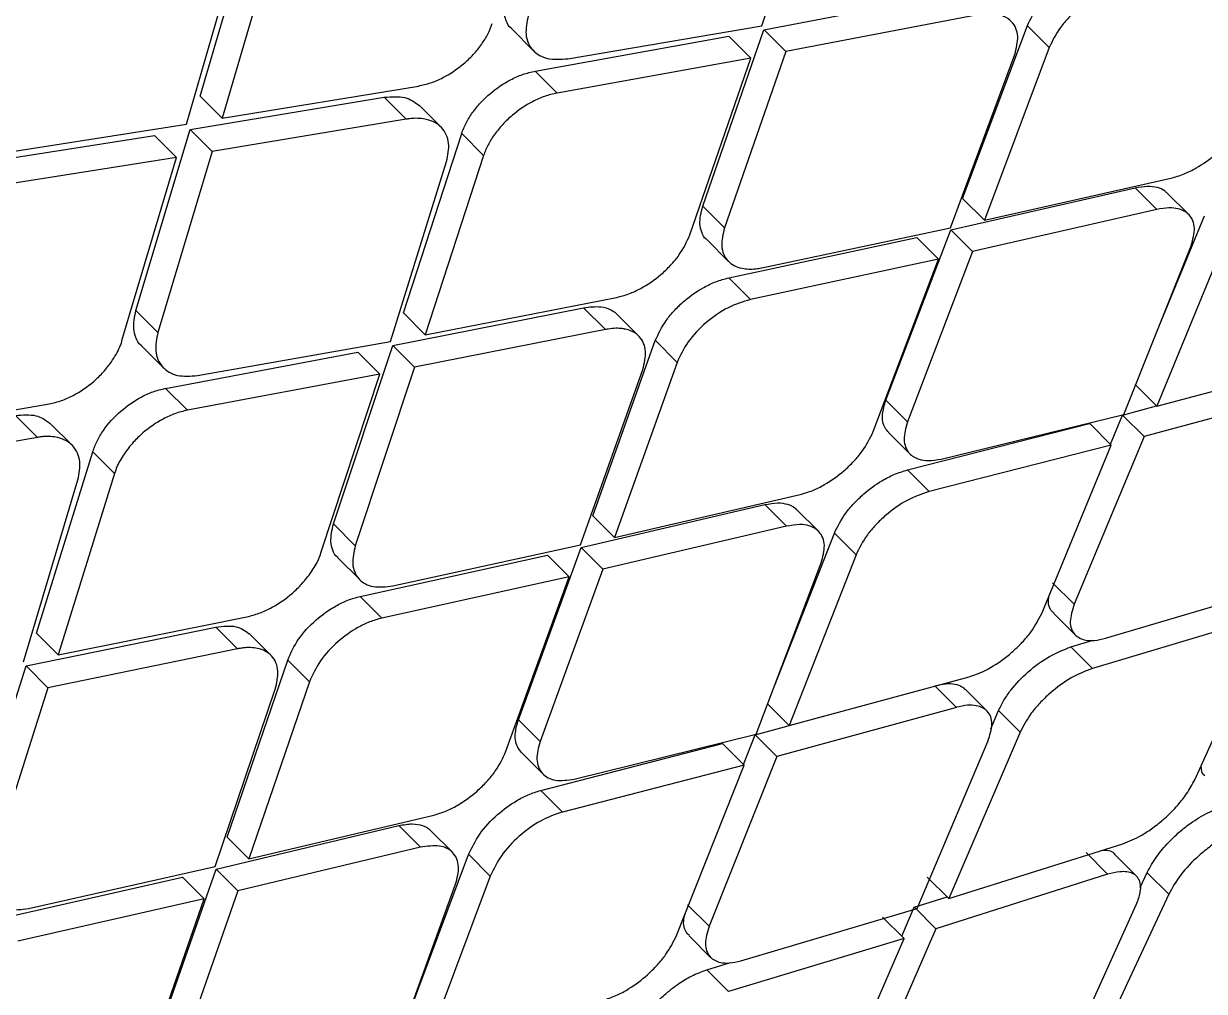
# Model space of a CAD drawing. Extents: x 943 to 1030, y 781 to 934.
# Drawn here: x 956.021 to 956.888, y 879.186 to 879.897 of the extents above; entities that cross this region are included whole.
import ezdxf

# ---------------------------------------------------------------- set-up
doc = ezdxf.new("R2010")
doc.units = 0
doc.header["$MEASUREMENT"] = 0
doc.layers.add('1', color=4, linetype='Continuous')

# ---------------------------------------------------------------- blocks, each defined once
blk = doc.blocks.new('AIRA')
at = {"layer": '1', "color": 3, "linetype": 'Continuous', "lineweight": 25}
for p, q in [((13.38564, 76.72945), (13.42842, 76.86017)), ((12.97293, 76.67768), (13.0125, 76.81273)), ((12.96284, 76.65727), (13.00218, 76.79256)), ((13.02875, 76.7965), (12.98912, 76.6615)), ((13.38723, 76.72663), (13.52823, 76.75359)), ((13.54425, 76.73758), (13.40329, 76.71058)), ((13.20188, 76.72717), (13.218, 76.71106)), ((13.2431, 76.70523), (13.38564, 76.72944)), ((13.34222, 76.59701), (13.38723, 76.72663)), ((13.40329, 76.71058), (13.38726, 76.72661)), ((13.5332, 76.60255), (13.5808, 76.72958)), ((13.5968, 76.71359), (13.58082, 76.72956)), ((13.21921, 76.69618), (13.3615, 76.72186)), ((13.37756, 76.70581), (13.3615, 76.72186)), ((13.37756, 76.70581), (13.23532, 76.68009)), ((13.33281, 76.57593), (13.37757, 76.70581)), ((13.40329, 76.71058), (13.35824, 76.58101)), ((13.52414, 76.58111), (13.57147, 76.70842)), ((13.5968, 76.71359), (13.54916, 76.5866)), ((13.23532, 76.68009), (13.21923, 76.69617)), ((12.98912, 76.6615), (13.13334, 76.68524)), ((12.96567, 76.65322), (13.10827, 76.67697)), ((12.97293, 76.67768), (12.98912, 76.6615)), ((13.12441, 76.66085), (13.10827, 76.67697)), ((13.14998, 76.65501), (13.13386, 76.67112)), ((12.81763, 76.63452), (12.96284, 76.65727)), ((13.12441, 76.66085), (12.98186, 76.63704)), ((12.79447, 76.62596), (12.93943, 76.64896)), ((12.92574, 76.52021), (12.96567, 76.65322)), ((12.95562, 76.63278), (12.93943, 76.64896)), ((12.9657, 76.65319), (12.98186, 76.63704)), ((13.12231, 76.51848), (13.16512, 76.6503)), ((13.18122, 76.6342), (13.16514, 76.65028)), ((12.98186, 76.63704), (12.94187, 76.50409)), ((12.95562, 76.63278), (12.81069, 76.60974)), ((12.91552, 76.49825), (12.95562, 76.63278)), ((13.11275, 76.49755), (13.15406, 76.62974)), ((13.18122, 76.6342), (13.13836, 76.50244)), ((13.5245, 76.57954), (13.65995, 76.61043)), ((13.54916, 76.5866), (13.68619, 76.61752)), ((13.67587, 76.59451), (13.65995, 76.61043)), ((13.54916, 76.5866), (13.5332, 76.60255)), ((13.69928, 76.59084), (13.68325, 76.60686)), ((13.35823, 76.581), (13.34222, 76.59701)), ((13.67587, 76.59451), (13.54046, 76.56358)), ((13.67563, 76.50408), (13.71079, 76.58975)), ((13.38562, 76.55167), (13.52414, 76.58111)), ((13.47673, 76.45435), (13.5245, 76.57953)), ((13.52453, 76.57951), (13.54046, 76.56358)), ((13.34519, 76.57237), (13.36119, 76.55637)), ((13.36128, 76.54429), (13.49952, 76.57401)), ((13.51548, 76.55806), (13.49952, 76.57401)), ((13.65164, 76.44378), (13.70102, 76.56791)), ((13.72671, 76.57385), (13.67585, 76.45007)), ((13.54046, 76.56358), (13.49265, 76.43844)), ((13.51548, 76.55806), (13.37727, 76.52831)), ((13.46752, 76.43139), (13.51548, 76.55806)), ((13.37727, 76.52832), (13.36129, 76.54429)), ((13.13836, 76.50244), (13.27884, 76.52991)), ((12.94186, 76.50409), (12.92573, 76.52021)), ((13.11447, 76.49461), (13.25469, 76.52234)), ((13.12231, 76.51848), (13.13836, 76.50244)), ((13.27071, 76.50634), (13.25469, 76.52234)), ((13.29524, 76.50154), (13.27923, 76.51753)), ((13.27071, 76.50634), (13.13052, 76.47856)), ((12.97109, 76.47245), (13.11275, 76.49754)), ((13.26139, 76.36957), (13.30739, 76.4982)), ((13.32338, 76.48222), (13.30741, 76.49818)), ((12.92994, 76.49432), (12.94606, 76.47821)), ((12.94748, 76.46312), (13.08889, 76.48968)), ((13.07097, 76.36348), (13.11447, 76.4946)), ((13.10494, 76.47363), (13.08889, 76.48968)), ((13.13052, 76.47856), (13.1145, 76.49458)), ((13.32338, 76.48222), (13.27734, 76.35363)), ((13.67585, 76.45007), (13.80838, 76.48549)), ((13.10494, 76.47363), (12.96358, 76.44704)), ((13.06169, 76.34226), (13.10494, 76.47363)), ((13.13052, 76.47856), (13.08698, 76.34748)), ((13.25244, 76.34803), (13.29818, 76.47692)), ((12.96358, 76.44704), (12.9475, 76.46312)), ((13.67585, 76.45007), (13.65997, 76.46594)), ((13.79879, 76.46338), (13.66657, 76.42763)), ((13.49265, 76.43844), (13.47673, 76.45435)), ((12.71886, 76.42698), (12.86207, 76.45172)), ((13.65068, 76.44351), (13.67566, 76.45026)), ((12.8534, 76.42707), (12.83727, 76.44318)), ((12.8789, 76.42131), (12.86279, 76.43741)), ((13.49258, 76.40316), (13.6265, 76.43718)), ((13.51751, 76.41116), (13.65163, 76.44378)), ((13.6424, 76.42131), (13.62651, 76.43718)), ((13.6417, 76.422), (13.65068, 76.44353)), ((13.66657, 76.42763), (13.65071, 76.44348)), ((13.47876, 76.43064), (13.49456, 76.41484)), ((12.8534, 76.42707), (12.71184, 76.40228)), ((13.6424, 76.42131), (13.50848, 76.38726)), ((13.59126, 76.29781), (13.6424, 76.42131)), ((13.66657, 76.42763), (13.61513, 76.30445)), ((12.85268, 76.28332), (12.89407, 76.41656)), ((12.91017, 76.40047), (12.89409, 76.41654)), ((13.50849, 76.38727), (13.49259, 76.40315)), ((12.84328, 76.26223), (12.88318, 76.39584)), ((12.91017, 76.40047), (12.86873, 76.26728)), ((13.27734, 76.35363), (13.41382, 76.38511)), ((13.25297, 76.34627), (13.38788, 76.37771)), ((13.4038, 76.3618), (13.38788, 76.37771)), ((13.27734, 76.35363), (13.26139, 76.36957)), ((13.42725, 76.35809), (13.41121, 76.37411)), ((13.08697, 76.34748), (13.07096, 76.36348)), ((13.4038, 76.3618), (13.26893, 76.33033)), ((13.39518, 76.24499), (13.43899, 76.35676)), ((13.45489, 76.34087), (13.43901, 76.35675)), ((13.11459, 76.31792), (13.25243, 76.34803)), ((13.20677, 76.21952), (13.25297, 76.34627)), ((13.253, 76.34624), (13.26893, 76.33033)), ((13.07418, 76.33858), (13.09018, 76.32259)), ((13.09053, 76.31025), (13.22811, 76.34063)), ((13.24406, 76.32469), (13.22811, 76.34063)), ((13.38155, 76.20908), (13.42929, 76.33485)), ((13.45489, 76.34087), (13.4057, 76.21543)), ((13.24406, 76.32469), (13.10651, 76.29428)), ((13.19767, 76.19645), (13.24406, 76.32469)), ((13.26893, 76.33033), (13.22269, 76.20361)), ((13.61513, 76.30445), (13.59925, 76.32032)), ((13.63813, 76.27949), (13.76779, 76.31778)), ((13.09054, 76.31024), (13.10651, 76.29428)), ((12.86873, 76.26728), (13.00839, 76.29558)), ((13.60016, 76.29772), (13.61597, 76.28192)), ((13.75798, 76.29588), (13.62863, 76.25728)), ((13.70369, 76.17553), (13.75798, 76.29588)), ((12.8451, 76.25918), (12.98451, 76.28773)), ((12.86873, 76.26728), (12.85268, 76.28332)), ((13.00052, 76.27173), (12.98451, 76.28773)), ((13.02502, 76.26697), (13.00903, 76.28295)), ((13.61278, 76.27312), (13.62909, 76.27799)), ((13.62863, 76.25728), (13.61278, 76.27311)), ((13.00052, 76.27173), (12.86115, 76.24314)), ((12.99278, 76.13339), (13.03729, 76.26351)), ((13.05328, 76.24753), (13.03731, 76.26349)), ((12.80302, 76.12664), (12.8451, 76.25918)), ((12.86115, 76.24314), (12.84513, 76.25916)), ((13.05328, 76.24753), (13.00873, 76.11745)), ((13.4057, 76.21543), (13.53791, 76.25118)), ((12.86115, 76.24314), (12.81903, 76.11064)), ((12.98395, 76.11173), (13.0282, 76.24211)), ((13.52862, 76.22875), (13.51277, 76.2446)), ((13.55092, 76.22618), (13.53501, 76.24208)), ((13.4057, 76.21543), (13.38982, 76.2313)), ((13.52862, 76.22875), (13.39671, 76.1927)), ((13.38083, 76.20858), (13.4309, 76.22225)), ((13.55387, 76.21307), (13.55956, 76.22636)), ((13.57542, 76.21051), (13.55958, 76.22633)), ((13.22269, 76.20361), (13.20677, 76.21952)), ((13.24786, 76.17602), (13.38155, 76.20908)), ((13.37214, 76.18678), (13.38083, 76.20858)), ((13.39671, 76.1927), (13.38086, 76.20855)), ((13.49973, 76.08106), (13.55177, 76.20365)), ((13.57542, 76.21051), (13.52307, 76.08822)), ((13.20911, 76.1955), (13.22488, 76.17973)), ((13.22323, 76.16772), (13.35673, 76.20218)), ((13.37261, 76.18631), (13.35673, 76.20218)), ((13.37261, 76.18631), (13.23913, 76.15183)), ((13.32307, 76.06121), (13.37261, 76.18631)), ((13.39671, 76.1927), (13.34688, 76.0679)), ((13.22324, 76.16771), (13.23913, 76.15183)), ((12.98464, 76.10982), (13.11894, 76.14186)), ((13.00873, 76.11745), (13.14459, 76.14955)), ((13.13486, 76.12596), (13.11894, 76.14186)), ((13.00873, 76.11745), (12.99278, 76.13339)), ((13.15832, 76.12223), (13.14227, 76.13827)), ((13.13486, 76.12596), (13.00059, 76.09388)), ((13.52307, 76.08822), (13.65077, 76.12847)), ((13.12259, 75.99375), (13.17025, 76.12072)), ((13.18614, 76.10484), (13.17026, 76.1207)), ((13.6397, 76.10622), (13.62387, 76.12204)), ((13.66094, 76.1047), (13.64495, 76.12069)), ((12.84683, 76.08089), (12.98395, 76.11173)), ((12.93989, 75.98162), (12.98464, 76.10982)), ((13.00059, 76.09388), (12.98465, 76.10981)), ((13.66364, 76.09632), (13.66876, 76.10731)), ((13.6846, 76.09148), (13.66878, 76.10729)), ((12.82303, 76.07297), (12.95989, 76.10406)), ((12.97584, 76.08812), (12.9599, 76.10406)), ((13.11441, 75.97144), (13.16063, 76.09872)), ((13.18614, 76.10484), (13.13847, 75.97787)), ((13.50723, 76.10405), (13.52307, 76.08822)), ((13.6397, 76.10622), (13.51351, 76.06606)), ((13.00059, 76.09388), (12.9558, 75.96571)), ((13.6846, 76.09148), (13.6291, 75.97234)), ((12.97584, 76.08812), (12.83901, 76.057)), ((12.93091, 75.95843), (12.97585, 76.08812)), ((13.34688, 76.0679), (13.33102, 76.08375)), ((13.37027, 76.04257), (13.49972, 76.08106)), ((13.48842, 76.06065), (13.49767, 76.0819)), ((13.49767, 76.0819), (13.52174, 76.08955)), ((13.4977, 76.08187), (13.51351, 76.06606)), ((13.60659, 75.96435), (13.66074, 76.08371)), ((13.49021, 76.05887), (13.47437, 76.0747)), ((13.51351, 76.06606), (13.46103, 75.94558)), ((13.33224, 76.06086), (13.34803, 76.04507)), ((13.49021, 76.05886), (13.36105, 76.02007)), ((13.43751, 75.93693), (13.49021, 76.05886)), ((13.34521, 76.0359), (13.36273, 76.04117)), ((13.36106, 76.02007), (13.34522, 76.0359))]:
    blk.add_line(p, q, dxfattribs=at)
for points, knots in [([(7.63246, 74.22616), (7.76364, 74.44143), (8.02609, 74.8721), (8.45697, 75.49594), (8.91568, 76.09849), (9.40471, 76.67376), (9.92347, 77.2193), (10.47647, 77.73083), (11.0601, 78.21075), (11.66999, 78.65912), (12.2991, 79.08001), (12.73295, 79.33395), (12.94992, 79.46095)], [0, 0, 0, 0, 0.100262, 0.200594, 0.3008419, 0.4004929, 0.4997617, 0.5991068, 0.6990092, 0.7993777, 0.8996698, 1, 1, 1, 1]), ([(7.6564, 74.21289), (7.73758, 74.34699), (7.89198, 74.60207), (8.12233, 74.95895), (8.33639, 75.27199), (8.53063, 75.54313), (8.70265, 75.77355), (8.85033, 75.96438), (8.95586, 76.09656), (9.02494, 76.18144), (9.06446, 76.22954), (9.11678, 76.2927), (9.18465, 76.37352), (9.27046, 76.47373), (9.35767, 76.57355), (9.5065, 76.74054), (9.66916, 76.91558), (9.82339, 77.07372), (9.89185, 77.14241), (9.92209, 77.17246), (9.93542, 77.18564), (9.94129, 77.19144), (9.94388, 77.19399), (9.94512, 77.19522), (9.94567, 77.19576), (9.94591, 77.19599), (9.94591, 77.196), (9.94592, 77.19601), (9.94596, 77.19605), (9.94613, 77.19621), (9.94677, 77.19685), (9.94935, 77.19939), (9.95963, 77.20952), (9.98248, 77.23197), (10.02181, 77.27029), (10.08403, 77.33024), (10.17275, 77.41419), (10.29189, 77.52417), (10.39705, 77.61838), (10.47953, 77.69073), (10.53065, 77.7351), (10.58431, 77.78117), (10.64055, 77.82892), (10.6994, 77.8783), (10.7609, 77.9293), (10.82346, 77.98053), (11.02738, 78.14551), (11.38033, 78.41633), (11.8937, 78.77735), (12.4207, 79.12048), (12.78188, 79.33106), (12.96254, 79.43638)], [0, 0, 0, 0, 0.062481, 0.118844, 0.169135, 0.213352, 0.251461, 0.283422, 0.309236, 0.318658, 0.3269, 0.333965, 0.351242, 0.368824, 0.386373, 0.403893, 0.457678, 0.481272, 0.491642, 0.496202, 0.498209, 0.499091, 0.49948, 0.499651, 0.499785, 0.499785, 0.499785, 0.499787, 0.499791, 0.499809, 0.499878, 0.500152, 0.501246, 0.505611, 0.512881, 0.523059, 0.53994, 0.561408, 0.587481, 0.596044, 0.605011, 0.61438, 0.624154, 0.634334, 0.64492, 0.655914, 0.66648, 0.749216, 0.832806, 0.916374, 1, 1, 1, 1]), ([(8.14777, 74.1557), (8.15617, 74.16958), (8.17817, 74.20592), (8.21812, 74.2721), (8.26463, 74.34893), (8.31058, 74.42405), (8.35028, 74.48804), (8.38851, 74.54843), (8.42747, 74.60917), (8.49872, 74.71906), (8.60194, 74.87458), (8.77434, 75.12562), (8.99, 75.42431), (9.26913, 75.78701), (9.57632, 76.15963), (9.91482, 76.53753), (10.29918, 76.93122), (10.73827, 77.33753), (11.23586, 77.7512), (11.69737, 78.0977), (12.11207, 78.38517), (12.37901, 78.559), (12.55481, 78.6691), (12.63707, 78.71986), (12.71996, 78.77021), (12.80067, 78.81855), (12.88374, 78.86758), (12.96569, 78.91467), (13.0227, 78.94733), (13.04904, 78.96243)], [0, 0, 0, 0, 0.007015, 0.018363, 0.033423, 0.04585, 0.056436, 0.065972, 0.076735, 0.087613, 0.12255, 0.157338, 0.219068, 0.281467, 0.354683, 0.427219, 0.500115, 0.591822, 0.685047, 0.779146, 0.840884, 0.903128, 0.916964, 0.930722, 0.945004, 0.958992, 0.971501, 0.986828, 1, 1, 1, 1]), ([(8.16019, 74.14911), (8.28093, 74.34704), (8.52229, 74.74271), (8.92108, 75.31408), (9.34484, 75.86613), (9.79574, 76.39399), (10.27506, 76.8929), (10.78339, 77.36143), (11.31917, 77.80117), (11.87878, 78.2127), (12.45659, 78.59953), (12.85555, 78.83285), (13.05506, 78.94952)], [0, 0, 0, 0, 0.100345, 0.20059, 0.300906, 0.400755, 0.500092, 0.599382, 0.699069, 0.799349, 0.899659, 1, 1, 1, 1]), ([(8.80258, 74.10146), (8.93815, 74.31417), (9.20929, 74.73959), (9.66327, 75.34695), (10.15042, 75.92806), (10.67429, 76.47662), (11.23353, 76.98876), (11.82407, 77.46328), (12.43961, 77.904), (12.86915, 78.16604), (13.08392, 78.29706)], [0, 0, 0, 0, 0.125001, 0.250001, 0.375003, 0.499997, 0.624991, 0.749994, 0.874996, 1, 1, 1, 1]), ([(16.76349, 77.69746), (16.43798, 77.40729), (15.78698, 76.82695), (14.82577, 75.93344), (13.87709, 75.02432), (12.94302, 74.09885), (12.02418, 73.15856), (11.12212, 72.20411), (10.23604, 71.23753), (9.661, 70.58333), (9.37348, 70.25623)], [0, 0, 0, 0, 0.125, 0.25, 0.375, 0.5, 0.625, 0.75, 0.875, 1, 1, 1, 1]), ([(10.10264, 71.97747), (10.28124, 72.15435), (11.08975, 72.95502), (12.35566, 74.20568), (13.52146, 75.34465), (14.2046, 76.00944), (14.61414, 76.40729), (14.95049, 76.73433), (15.13651, 76.91519)], [0, 0, 0, 0, 0.106937, 0.484076, 0.757109, 0.80038, 0.889603, 1, 1, 1, 1]), ([(13.5808, 76.72958), (13.58316, 76.7345), (13.58674, 76.74196), (13.59512, 76.75165), (13.60414, 76.7601), (13.61471, 76.76721), (13.626, 76.77258), (13.63212, 76.77417), (13.63535, 76.77501)], [0, 0, 0, 0, 0.245065, 0.371119, 0.49918, 0.717292, 0.85067, 1, 1, 1, 1]), ([(13.65135, 76.75902), (13.64585, 76.75739), (13.63486, 76.75414), (13.62078, 76.74465), (13.61118, 76.7357), (13.60277, 76.726), (13.59917, 76.71853), (13.5968, 76.71359)], [0, 0, 0, 0, 0.249809, 0.49946, 0.627416, 0.753729, 1, 1, 1, 1]), ([(13.202, 76.72732), (13.2018, 76.72743), (13.19959, 76.72861), (13.19781, 76.73304), (13.19534, 76.74092), (13.19688, 76.7482), (13.19787, 76.75286)], [0, 0, 0, 0, 0.026792, 0.297366, 0.549974, 1, 1, 1, 1]), ([(13.21401, 76.73673), (13.21305, 76.73208), (13.21155, 76.72483), (13.21378, 76.71668), (13.21822, 76.70981), (13.22751, 76.70426), (13.2379, 76.70491), (13.2431, 76.70523)], [0, 0, 0, 0, 0.232774, 0.362593, 0.501139, 0.750349, 1, 1, 1, 1]), ([(13.57147, 76.70842), (13.57265, 76.71303), (13.57446, 76.7201), (13.57253, 76.72775), (13.56916, 76.73308), (13.56434, 76.73623), (13.5563, 76.73885), (13.54939, 76.73813), (13.54426, 76.73758)], [0, 0, 0, 0, 0.239703, 0.367481, 0.500284, 0.664173, 0.750259, 1, 1, 1, 1]), ([(13.13334, 76.68524), (13.13638, 76.68591), (13.14227, 76.68723), (13.15366, 76.69221), (13.16451, 76.69937), (13.17373, 76.70816), (13.1798, 76.71563), (13.18462, 76.7234), (13.18653, 76.72852), (13.18748, 76.73108)], [0, 0, 0, 0, 0.13763, 0.266776, 0.498937, 0.625308, 0.750813, 0.875645, 1, 1, 1, 1]), ([(10.42006, 71.74371), (10.65112, 71.9705), (11.28396, 72.59165), (12.31421, 73.61413), (13.51, 74.8099), (14.53763, 75.84537), (15.16391, 76.48345), (15.39583, 76.71975)], [0, 0, 0, 0, 0.138146, 0.378364, 0.618507, 0.858724, 1, 1, 1, 1]), ([(13.16511, 76.6503), (13.16609, 76.65286), (13.16803, 76.65797), (13.17288, 76.66572), (13.17893, 76.67315), (13.18804, 76.68186), (13.19879, 76.68901), (13.21017, 76.6941), (13.21612, 76.69547), (13.21921, 76.69619)], [0, 0, 0, 0, 0.125032, 0.249946, 0.374919, 0.50007, 0.72923, 0.859501, 1, 1, 1, 1]), ([(13.23532, 76.68009), (13.23223, 76.67937), (13.22629, 76.67799), (13.21492, 76.6729), (13.20419, 76.66577), (13.19507, 76.65707), (13.18901, 76.64965), (13.18415, 76.64189), (13.1822, 76.63676), (13.18122, 76.6342)], [0, 0, 0, 0, 0.14044, 0.270629, 0.499548, 0.624447, 0.749598, 0.874725, 1, 1, 1, 1]), ([(13.10827, 76.67698), (13.11366, 76.67737), (13.12421, 76.67813), (13.13063, 76.67336), (13.13378, 76.67101)], [0, 0, 0, 0, 0.510163, 1, 1, 1, 1]), ([(13.68619, 76.61752), (13.68942, 76.61845), (13.69548, 76.6202), (13.7066, 76.62579), (13.71707, 76.63304), (13.72608, 76.64153), (13.73447, 76.65117), (13.73813, 76.65843), (13.74052, 76.66317)], [0, 0, 0, 0, 0.151565, 0.28557, 0.50008, 0.63195, 0.759375, 1, 1, 1, 1]), ([(13.15406, 76.62974), (13.15498, 76.6344), (13.15642, 76.64164), (13.15406, 76.6497), (13.14953, 76.6565), (13.141, 76.66111), (13.13154, 76.66174), (13.12629, 76.66115), (13.12484, 76.66094), (13.12445, 76.66086), (13.12441, 76.66085)], [0, 0, 0, 0, 0.234063, 0.363375, 0.500649, 0.749566, 0.933318, 0.98136, 0.998096, 1, 1, 1, 1]), ([(17.9126, 76.65194), (17.59183, 76.40925), (16.95351, 75.92632), (16.04417, 75.14529), (15.16127, 74.3457), (14.3049, 73.52148), (13.47397, 72.68412), (12.66438, 71.83617), (11.88476, 70.96793), (11.13014, 70.06853), (10.66221, 69.43966), (10.42692, 69.12344)], [0, 0, 0, 0, 0.113392, 0.225638, 0.337341, 0.448782, 0.560233, 0.669481, 0.778832, 0.888788, 1, 1, 1, 1]), ([(13.65995, 76.61043), (13.663, 76.61098), (13.66894, 76.61204), (13.67607, 76.61109), (13.68082, 76.60927), (13.68255, 76.60728), (13.68308, 76.60668)], [0, 0, 0, 0, 0.308829, 0.602044, 0.879671, 1, 1, 1, 1]), ([(13.34529, 76.57249), (13.34513, 76.57257), (13.34307, 76.57361), (13.34152, 76.57778), (13.33933, 76.58531), (13.34108, 76.59243), (13.34221, 76.59701)], [0, 0, 0, 0, 0.02243, 0.290869, 0.54353, 1, 1, 1, 1]), ([(13.70102, 76.56791), (13.7023, 76.5724), (13.70424, 76.57923), (13.70257, 76.58638), (13.69919, 76.59179), (13.69306, 76.5951), (13.68465, 76.59607), (13.67892, 76.59505), (13.67587, 76.59452)], [0, 0, 0, 0, 0.244048, 0.370598, 0.499861, 0.713816, 0.84798, 1, 1, 1, 1]), ([(13.27884, 76.52991), (13.28186, 76.53067), (13.28769, 76.53216), (13.29891, 76.5374), (13.30964, 76.54468), (13.31878, 76.55345), (13.32705, 76.56329), (13.33052, 76.57089), (13.33281, 76.57593)], [0, 0, 0, 0, 0.139704, 0.269705, 0.499793, 0.62758, 0.753665, 1, 1, 1, 1]), ([(13.35823, 76.581), (13.35713, 76.57642), (13.35542, 76.56932), (13.35737, 76.56153), (13.36145, 76.55504), (13.36948, 76.55083), (13.37881, 76.55056), (13.38399, 76.55134), (13.38547, 76.55164), (13.38562, 76.55167)], [0, 0, 0, 0, 0.235338, 0.364273, 0.500454, 0.749487, 0.929885, 0.992857, 1, 1, 1, 1]), ([(13.30738, 76.4982), (13.30971, 76.50323), (13.31322, 76.51082), (13.3215, 76.52064), (13.33049, 76.52928), (13.34105, 76.53652), (13.35224, 76.5419), (13.35818, 76.54347), (13.36128, 76.5443)], [0, 0, 0, 0, 0.247316, 0.373077, 0.49979, 0.723995, 0.855622, 1, 1, 1, 1]), ([(13.37727, 76.52832), (13.37179, 76.52665), (13.36084, 76.52332), (13.34432, 76.51186), (13.33048, 76.4974), (13.32573, 76.48726), (13.32337, 76.48222)], [0, 0, 0, 0, 0.250055, 0.49997, 0.751529, 1, 1, 1, 1]), ([(12.93007, 76.49447), (12.92987, 76.49458), (12.92762, 76.49578), (12.92581, 76.50029), (12.92333, 76.50826), (12.9248, 76.51556), (12.92573, 76.52021)], [0, 0, 0, 0, 0.027288, 0.301712, 0.55553, 1, 1, 1, 1]), ([(13.25469, 76.52234), (13.25908, 76.52287), (13.26665, 76.52379), (13.27405, 76.52141), (13.27765, 76.51908), (13.27896, 76.51779), (13.27922, 76.51752)], [0, 0, 0, 0, 0.434842, 0.751504, 0.949344, 1, 1, 1, 1]), ([(13.29818, 76.47692), (13.2993, 76.48154), (13.30102, 76.48866), (13.29904, 76.49643), (13.29496, 76.50288), (13.28925, 76.50587), (13.28428, 76.50682), (13.28207, 76.50715), (13.27827, 76.50734), (13.27422, 76.50697), (13.27164, 76.50653), (13.27095, 76.50639), (13.27077, 76.50635), (13.27071, 76.50634), (13.27071, 76.50634)], [0, 0, 0, 0, 0.237345, 0.365679, 0.500188, 0.748974, 0.764455, 0.790559, 0.874583, 0.967216, 0.991098, 0.997421, 0.999706, 1, 1, 1, 1]), ([(12.86207, 76.45172), (12.86505, 76.45241), (12.87086, 76.45375), (12.88215, 76.45881), (12.89293, 76.46612), (12.90204, 76.47505), (12.90881, 76.48361), (12.91294, 76.49097), (12.91509, 76.49604), (12.91542, 76.4977), (12.91553, 76.49825)], [0, 0, 0, 0, 0.135926, 0.264493, 0.49889, 0.625006, 0.749374, 0.92518, 0.975192, 1, 1, 1, 1]), ([(12.94186, 76.50409), (12.94095, 76.49945), (12.93953, 76.49217), (12.94177, 76.48393), (12.94625, 76.47698), (12.95556, 76.4714), (12.96591, 76.4721), (12.97109, 76.47245)], [0, 0, 0, 0, 0.230231, 0.360701, 0.501171, 0.750446, 1, 1, 1, 1]), ([(12.89406, 76.41656), (12.89502, 76.41916), (12.89692, 76.42436), (12.90324, 76.43479), (12.91397, 76.44676), (12.92734, 76.45585), (12.93861, 76.46101), (12.94446, 76.46241), (12.94748, 76.46313)], [0, 0, 0, 0, 0.126342, 0.251905, 0.500004, 0.731955, 0.861551, 1, 1, 1, 1]), ([(13.47889, 76.43076), (13.47795, 76.43178), (13.47493, 76.43508), (13.47347, 76.44311), (13.47572, 76.45087), (13.47673, 76.45435)], [0, 0, 0, 0, 0.197935, 0.640572, 1, 1, 1, 1]), ([(12.96358, 76.44704), (12.96056, 76.44632), (12.95471, 76.44492), (12.94343, 76.43975), (12.93275, 76.43245), (12.92333, 76.42323), (12.91679, 76.4147), (12.91215, 76.40704), (12.91067, 76.40216), (12.91016, 76.40047)], [0, 0, 0, 0, 0.138274, 0.267767, 0.499717, 0.62497, 0.769069, 0.920232, 1, 1, 1, 1]), ([(12.83727, 76.44319), (12.84261, 76.44361), (12.8531, 76.44444), (12.85955, 76.43967), (12.86271, 76.43732)], [0, 0, 0, 0, 0.508194, 1, 1, 1, 1]), ([(13.49265, 76.43844), (13.49141, 76.43395), (13.48949, 76.42706), (13.49108, 76.4197), (13.49429, 76.4143), (13.50009, 76.41084), (13.50821, 76.40955), (13.51423, 76.41059), (13.51751, 76.41116)], [0, 0, 0, 0, 0.239149, 0.366928, 0.499874, 0.695508, 0.834244, 1, 1, 1, 1]), ([(13.41381, 76.3851), (13.41686, 76.38599), (13.42269, 76.38769), (13.43372, 76.39324), (13.44425, 76.40065), (13.45329, 76.40937), (13.46157, 76.41914), (13.46516, 76.42653), (13.46752, 76.43139)], [0, 0, 0, 0, 0.144189, 0.275731, 0.500017, 0.629957, 0.756752, 1, 1, 1, 1]), ([(12.88318, 76.39584), (12.88405, 76.40049), (12.88541, 76.40776), (12.88303, 76.4159), (12.87847, 76.42279), (12.86995, 76.4274), (12.86056, 76.42802), (12.85535, 76.42741), (12.85386, 76.42718), (12.85345, 76.42708), (12.8534, 76.42707)], [0, 0, 0, 0, 0.23162, 0.361545, 0.500645, 0.749543, 0.931315, 0.979856, 0.997624, 1, 1, 1, 1]), ([(13.43898, 76.35677), (13.44137, 76.36162), (13.44499, 76.36898), (13.45325, 76.37872), (13.462, 76.38718), (13.4722, 76.39449), (13.48322, 76.4003), (13.48932, 76.40217), (13.49258, 76.40316)], [0, 0, 0, 0, 0.243895, 0.370125, 0.498892, 0.70956, 0.844909, 1, 1, 1, 1]), ([(13.50849, 76.38727), (13.50315, 76.38545), (13.49247, 76.38182), (13.47868, 76.37198), (13.46923, 76.36288), (13.46093, 76.35312), (13.45729, 76.34574), (13.45489, 76.34087)], [0, 0, 0, 0, 0.249813, 0.499483, 0.628077, 0.754584, 1, 1, 1, 1]), ([(13.38788, 76.37771), (13.39108, 76.37829), (13.39728, 76.3794), (13.40457, 76.37823), (13.40914, 76.37634), (13.4107, 76.3744), (13.41105, 76.37396)], [0, 0, 0, 0, 0.3254938, 0.6306961, 0.9156095, 1, 1, 1, 1]), ([(13.0743, 76.33872), (13.07413, 76.3388), (13.07202, 76.33987), (13.07043, 76.34413), (13.06822, 76.35174), (13.06989, 76.3589), (13.07096, 76.36348)], [0, 0, 0, 0, 0.024126, 0.295623, 0.549026, 1, 1, 1, 1]), ([(13.42929, 76.33485), (13.4305, 76.33936), (13.43234, 76.34624), (13.43062, 76.35351), (13.42729, 76.35884), (13.42138, 76.36223), (13.41312, 76.36344), (13.40708, 76.36238), (13.4038, 76.3618)], [0, 0, 0, 0, 0.241454, 0.36865, 0.499853, 0.697308, 0.835596, 1, 1, 1, 1]), ([(13.00839, 76.29557), (13.01134, 76.29634), (13.01706, 76.29784), (13.02819, 76.30313), (13.03883, 76.31054), (13.0483, 76.3198), (13.0549, 76.32828), (13.05959, 76.33585), (13.06116, 76.34062), (13.0617, 76.34226)], [0, 0, 0, 0, 0.137054, 0.266067, 0.499167, 0.625391, 0.770096, 0.921262, 1, 1, 1, 1]), ([(13.08697, 76.34748), (13.08593, 76.3429), (13.0843, 76.33576), (13.08628, 76.32786), (13.09043, 76.32131), (13.09937, 76.31624), (13.10951, 76.31736), (13.11459, 76.31791)], [0, 0, 0, 0, 0.2326947, 0.3624828, 0.5009613, 0.7502695, 1, 1, 1, 1]), ([(13.03728, 76.26351), (13.03959, 76.26863), (13.0442, 76.27888), (13.05751, 76.29323), (13.0706, 76.30246), (13.08173, 76.30787), (13.08752, 76.30944), (13.09053, 76.31026)], [0, 0, 0, 0, 0.249516, 0.499235, 0.728401, 0.858997, 1, 1, 1, 1]), ([(13.60033, 76.2979), (13.5998, 76.29837), (13.59702, 76.30083), (13.59545, 76.30581), (13.59698, 76.31126), (13.59732, 76.31246)], [0, 0, 0, 0, 0.1574211, 0.8144499, 1, 1, 1, 1]), ([(13.61513, 76.30445), (13.61374, 76.29998), (13.61094, 76.29091), (13.61458, 76.2817), (13.62196, 76.27799), (13.63013, 76.27762), (13.6354, 76.27885), (13.63813, 76.27949)], [0, 0, 0, 0, 0.24561, 0.499102, 0.727427, 0.858299, 1, 1, 1, 1]), ([(13.10652, 76.29428), (13.10351, 76.29347), (13.09771, 76.29189), (13.0866, 76.28647), (13.07351, 76.27725), (13.0602, 76.2629), (13.05558, 76.25266), (13.05327, 76.24753)], [0, 0, 0, 0, 0.141035, 0.271651, 0.500816, 0.750106, 1, 1, 1, 1]), ([(13.53791, 76.25118), (13.54162, 76.25244), (13.54663, 76.25414), (13.55203, 76.25703), (13.55891, 76.26094), (13.56741, 76.26704), (13.57699, 76.27637), (13.58524, 76.2861), (13.58889, 76.29321), (13.59125, 76.29781)], [0, 0, 0, 0, 0.179342, 0.242906, 0.250511, 0.499903, 0.635214, 0.763828, 1, 1, 1, 1]), ([(12.98451, 76.28773), (12.98974, 76.28832), (12.99993, 76.28946), (13.00597, 76.28499), (13.00891, 76.28282)], [0, 0, 0, 0, 0.513168, 1, 1, 1, 1]), ([(13.0282, 76.2421), (13.02926, 76.24672), (13.03091, 76.25388), (13.0289, 76.26175), (13.02476, 76.2683), (13.01662, 76.2726), (13.00745, 76.27285), (13.00237, 76.27211), (13.00101, 76.27184), (13.00064, 76.27177), (13.00053, 76.27174), (13.00052, 76.27174)], [0, 0, 0, 0, 0.234802, 0.363874, 0.500455, 0.749353, 0.934437, 0.98223, 0.994869, 0.999421, 1, 1, 1, 1]), ([(13.55956, 76.22635), (13.56078, 76.22888), (13.56315, 76.23384), (13.57002, 76.24368), (13.58111, 76.25533), (13.59712, 76.26709), (13.60756, 76.27111), (13.61278, 76.27312)], [0, 0, 0, 0, 0.132817, 0.260202, 0.497698, 0.74873, 1, 1, 1, 1]), ([(13.62863, 76.25728), (13.62343, 76.2553), (13.61305, 76.25134), (13.59932, 76.24121), (13.58979, 76.23194), (13.58153, 76.22222), (13.57782, 76.21512), (13.57542, 76.21051)], [0, 0, 0, 0, 0.249798, 0.499562, 0.633636, 0.76193, 1, 1, 1, 1]), ([(13.51277, 76.2446), (13.51552, 76.24523), (13.52095, 76.24646), (13.52759, 76.24603), (13.53232, 76.24454), (13.53416, 76.24263), (13.53484, 76.24192)], [0, 0, 0, 0, 0.289549, 0.569536, 0.839983, 1, 1, 1, 1]), ([(13.55177, 76.20365), (13.55317, 76.20817), (13.55598, 76.21723), (13.55229, 76.2264), (13.54491, 76.23014), (13.5367, 76.23057), (13.53139, 76.22938), (13.52862, 76.22876)], [0, 0, 0, 0, 0.248726, 0.499126, 0.726658, 0.857717, 1, 1, 1, 1]), ([(13.20912, 76.19551), (13.20801, 76.19691), (13.205, 76.20069), (13.20381, 76.20902), (13.20589, 76.21638), (13.20677, 76.21952)], [0, 0, 0, 0, 0.252705, 0.681587, 1, 1, 1, 1]), ([(13.22269, 76.20361), (13.22151, 76.19913), (13.21969, 76.1922), (13.2213, 76.18472), (13.22499, 76.1786), (13.23327, 76.174), (13.24299, 76.17535), (13.24786, 76.17602)], [0, 0, 0, 0, 0.236372, 0.365175, 0.500754, 0.750147, 1, 1, 1, 1]), ([(13.14459, 76.14955), (13.14752, 76.15041), (13.15319, 76.15209), (13.16414, 76.15764), (13.17465, 76.16518), (13.18366, 76.17408), (13.19184, 76.18397), (13.19535, 76.19149), (13.19767, 76.19645)], [0, 0, 0, 0, 0.139623, 0.26964, 0.499965, 0.628179, 0.754412, 1, 1, 1, 1]), ([(13.71119, 76.17854), (13.71118, 76.17854), (13.70862, 76.17955), (13.70854, 76.18283), (13.70846, 76.1861)], [0, 0, 0, 0, 0.003891, 1, 1, 1, 1]), ([(18.39693, 76.17405), (18.26516, 76.08538), (17.99886, 75.90619), (17.60172, 75.62406), (17.20178, 75.32845), (16.80013, 75.01842), (16.40848, 74.70311), (15.96019, 74.32737), (15.45144, 73.87998), (14.86958, 73.33898), (14.35505, 72.83396), (13.91571, 72.38443), (13.56027, 72.00819), (13.22214, 71.63761), (12.90123, 71.27322), (12.58783, 70.90431), (12.21494, 70.44841), (11.79123, 69.90155), (11.33352, 69.273), (11.05016, 68.84919), (10.91053, 68.64036)], [0, 0, 0, 0, 0.044709, 0.090349, 0.13691, 0.184379, 0.232745, 0.277954, 0.348418, 0.422679, 0.500679, 0.550525, 0.598903, 0.645795, 0.691185, 0.735062, 0.781563, 0.856423, 0.929252, 1, 1, 1, 1]), ([(13.65077, 76.12847), (13.65538, 76.13032), (13.66265, 76.13324), (13.67327, 76.1403), (13.68243, 76.14766), (13.6909, 76.15623), (13.69865, 76.16599), (13.70188, 76.1721), (13.70369, 76.17553)], [0, 0, 0, 0, 0.226957, 0.357915, 0.50015, 0.675928, 0.817966, 1, 1, 1, 1]), ([(13.17024, 76.12073), (13.17262, 76.1257), (13.17741, 76.13572), (13.19058, 76.14989), (13.20341, 76.15924), (13.21435, 76.16498), (13.22017, 76.16677), (13.22323, 76.16772)], [0, 0, 0, 0, 0.247254, 0.499029, 0.720607, 0.853183, 1, 1, 1, 1]), ([(13.23913, 76.15183), (13.23381, 76.14998), (13.22317, 76.14629), (13.20698, 76.13446), (13.19334, 76.11986), (13.18853, 76.10982), (13.18614, 76.10484)], [0, 0, 0, 0, 0.250046, 0.500074, 0.751781, 1, 1, 1, 1]), ([(13.66876, 76.10731), (13.67087, 76.11121), (13.67485, 76.11858), (13.68397, 76.12937), (13.69316, 76.13804), (13.70349, 76.14587), (13.71316, 76.15145), (13.71934, 76.15373), (13.72152, 76.15453)], [0, 0, 0, 0, 0.206381, 0.389639, 0.549713, 0.68655, 0.889699, 1, 1, 1, 1]), ([(13.11894, 76.14186), (13.12235, 76.14248), (13.12891, 76.14366), (13.13638, 76.14216), (13.14072, 76.14021), (13.14203, 76.13838), (13.14218, 76.13819)], [0, 0, 0, 0, 0.348083, 0.669512, 0.964264, 1, 1, 1, 1]), ([(13.73736, 76.1387), (13.73279, 76.13679), (13.72559, 76.1338), (13.71501, 76.12667), (13.70446, 76.11811), (13.69257, 76.10569), (13.68726, 76.09622), (13.6846, 76.09148)], [0, 0, 0, 0, 0.227872, 0.358926, 0.501082, 0.750487, 1, 1, 1, 1]), ([(13.16063, 76.09872), (13.16178, 76.10323), (13.16354, 76.11016), (13.16178, 76.11754), (13.15798, 76.12354), (13.14958, 76.12805), (13.13977, 76.12666), (13.13486, 76.12596)], [0, 0, 0, 0, 0.238975, 0.367116, 0.500718, 0.750093, 1, 1, 1, 1]), ([(13.63642, 76.12394), (13.64005, 76.1237), (13.64379, 76.12345), (13.64483, 76.1207), (13.64486, 76.12062)], [0, 0, 0, 0, 0.968515, 1, 1, 1, 1]), ([(12.81903, 76.11064), (12.81804, 76.10608), (12.81649, 76.09892), (12.81847, 76.09094), (12.82138, 76.08627), (12.82595, 76.0825), (12.83343, 76.07932), (12.84176, 76.0803), (12.84683, 76.08089)], [0, 0, 0, 0, 0.229049, 0.359552, 0.500435, 0.590364, 0.750611, 1, 1, 1, 1]), ([(13.66075, 76.08371), (13.66191, 76.0868), (13.66415, 76.09272), (13.66405, 76.09953), (13.66194, 76.1042), (13.65736, 76.10758), (13.65017, 76.10859), (13.64283, 76.10693), (13.6397, 76.10622)], [0, 0, 0, 0, 0.175694, 0.336945, 0.483743, 0.616085, 0.836602, 1, 1, 1, 1]), ([(13.33241, 76.06103), (13.3317, 76.06174), (13.32888, 76.06452), (13.32744, 76.07016), (13.32904, 76.07587), (13.32945, 76.07733)], [0, 0, 0, 0, 0.2017161, 0.7951884, 1, 1, 1, 1]), ([(13.34688, 76.0679), (13.34554, 76.06343), (13.34351, 76.05661), (13.34488, 76.04953), (13.34798, 76.04423), (13.35379, 76.04119), (13.36184, 76.04062), (13.36735, 76.04189), (13.37027, 76.04257)], [0, 0, 0, 0, 0.241658, 0.368786, 0.499769, 0.714698, 0.848659, 1, 1, 1, 1]), ([(13.27028, 76.01402), (13.27333, 76.01504), (13.27911, 76.01699), (13.28987, 76.02294), (13.3001, 76.03057), (13.30895, 76.03937), (13.31711, 76.0492), (13.32072, 76.05647), (13.32307, 76.06121)], [0, 0, 0, 0, 0.148761, 0.281855, 0.500179, 0.632364, 0.759897, 1, 1, 1, 1]), ([(13.29252, 75.9886), (13.29492, 75.99336), (13.29858, 76.00063), (13.30676, 76.01043), (13.31474, 76.01839), (13.32405, 76.02561), (13.33479, 76.03214), (13.34148, 76.03456), (13.34521, 76.03591)], [0, 0, 0, 0, 0.241932, 0.368876, 0.499454, 0.67335, 0.817689, 1, 1, 1, 1])]:
    blk.add_open_spline(points, degree=3, knots=knots, dxfattribs=at)

msp = doc.modelspace()

# ---------------------------------------------------------------- block references
at = {"layer": '1'}
msp.add_blockref('AIRA', (943.17747, 803.16576), dxfattribs=at)

doc.saveas('drawing.dxf')
